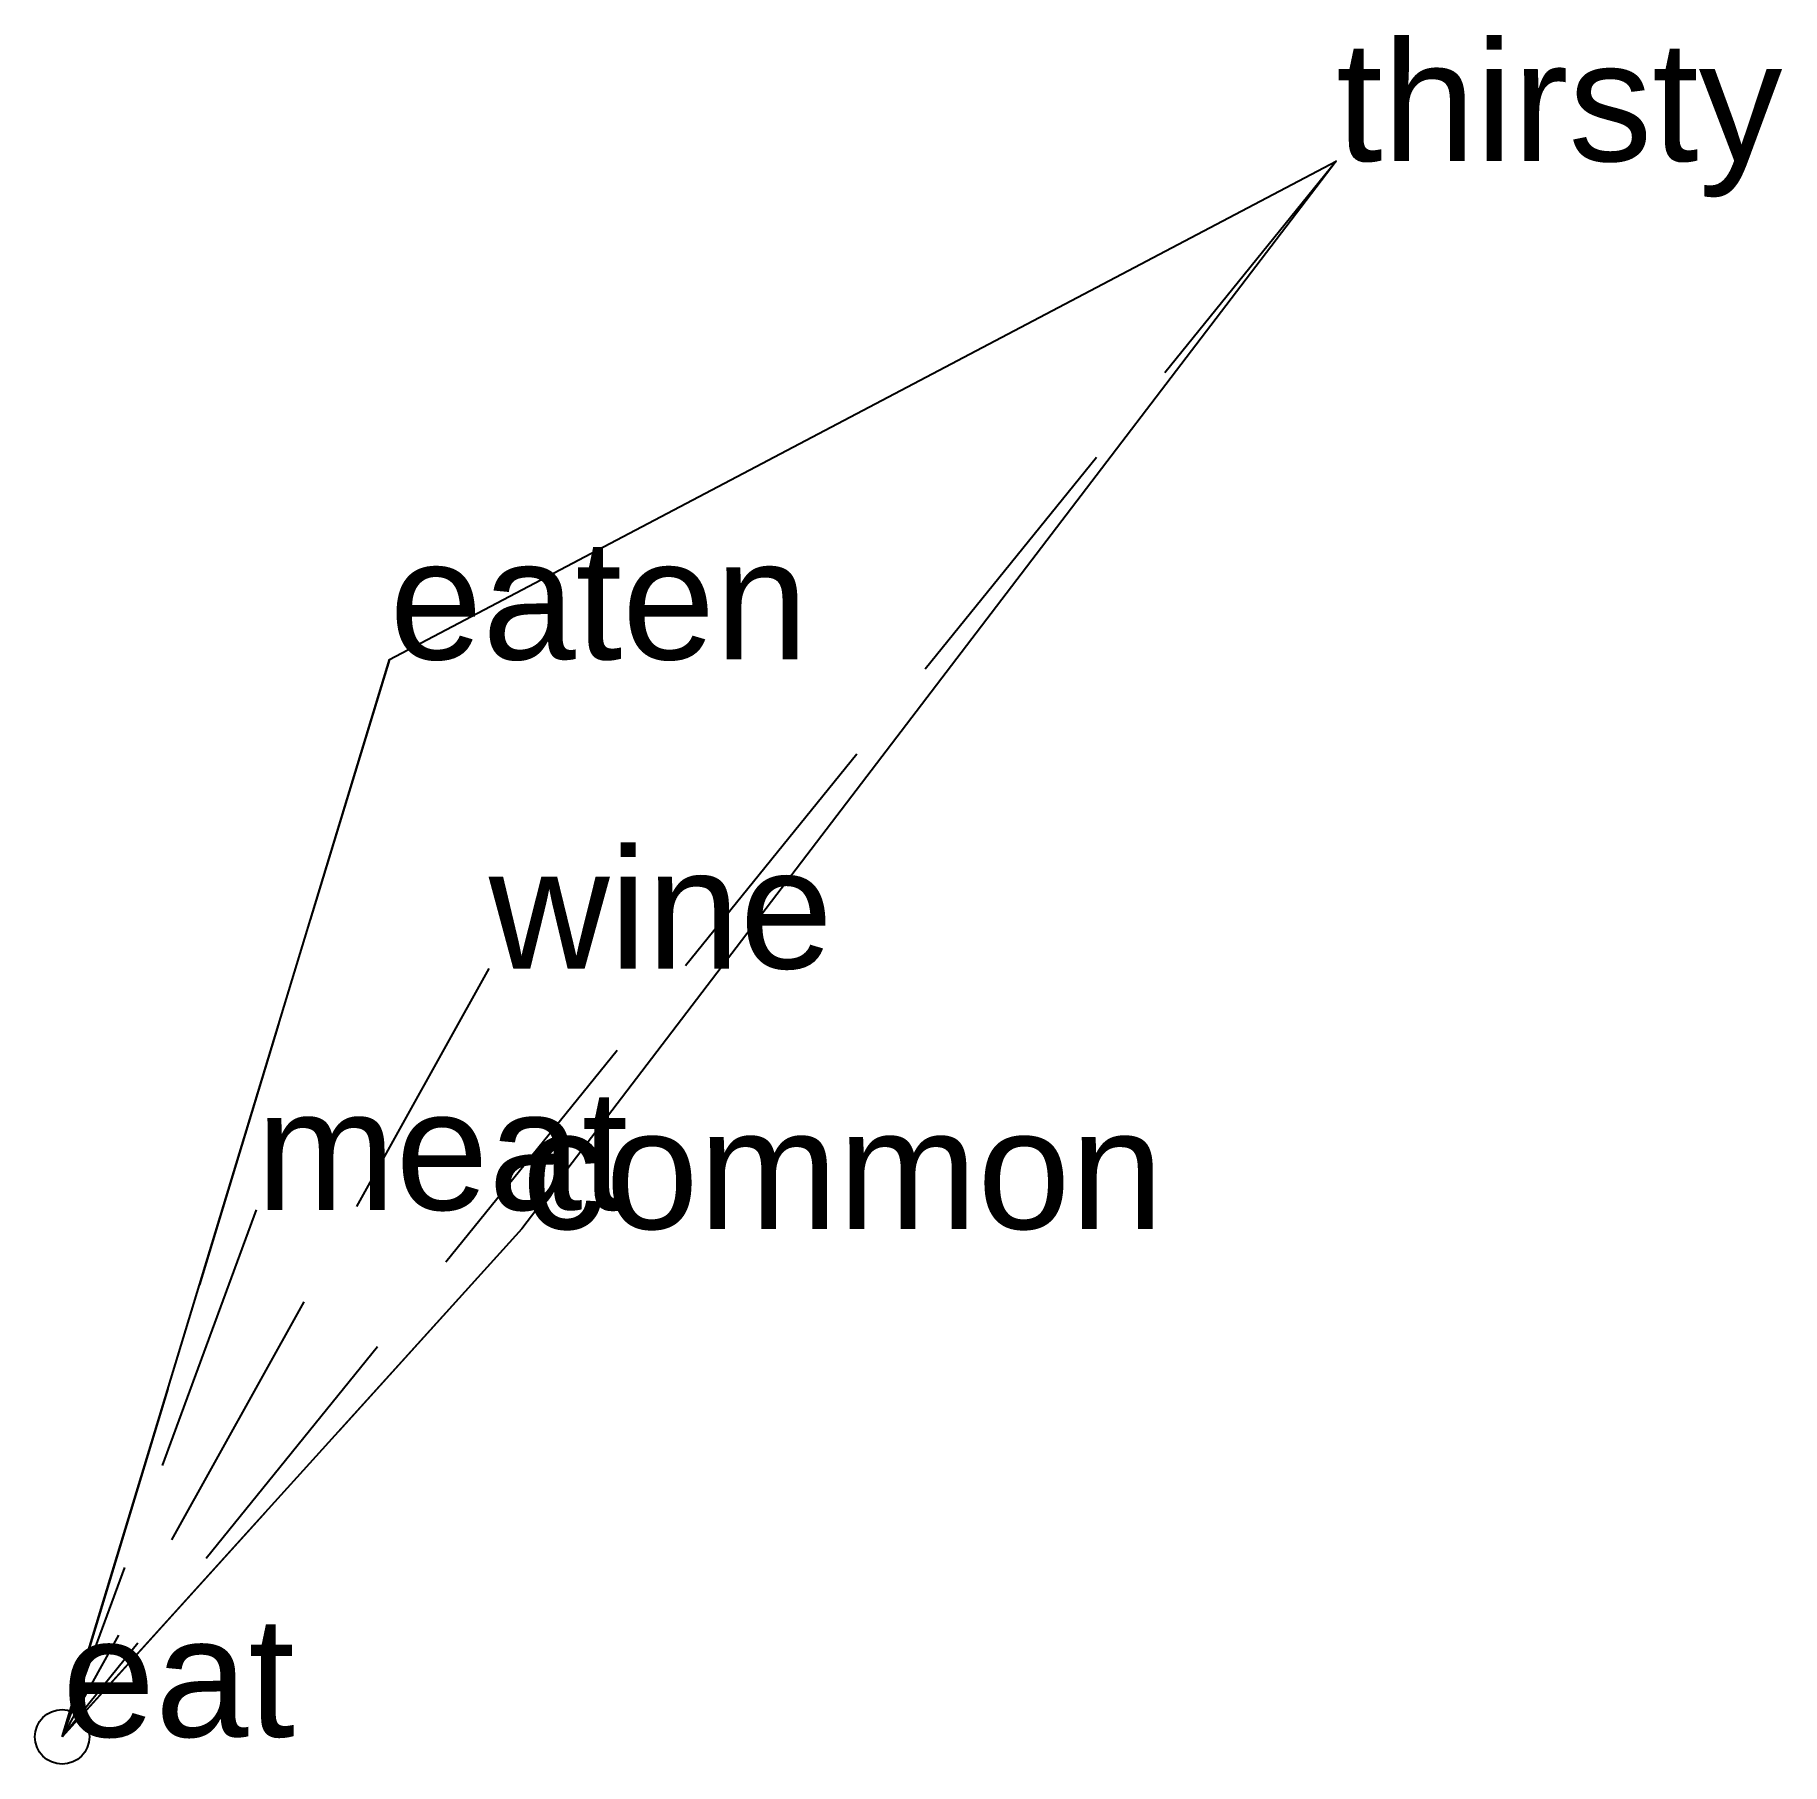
# Model space of a CAD drawing. Extents: x -0.03 to 1.58, y -0.03 to 1.56.
import ezdxf

# ---------------------------------------------------------------- set-up
doc = ezdxf.new("R2010")
doc.units = 0
doc.linetypes.add('DASHED2', pattern=[0.3, 0.25, -0.05])
doc.layers.add('TEXT', color=1, linetype='CONTINUOUS')
doc.styles.get("Standard").update_dxf_attribs({"font": 'arial.ttf'})

msp = doc.modelspace()

# ---------------------------------------------------------------- linework, layer by layer
at = {"linetype": 'DASHED2'}
for p in [(1.1697, 1.4467), (0.3005, 0.9892), (0.3917, 0.7054), (0.1781, 0.4838), (0.4221, 0.4663), (0, 0)]:
    msp.add_line(p, (0, 0), dxfattribs=at)
msp.add_circle((0, 0), 0.025)
at = {"layer": 'OUTLINE', "linetype": 'CONTINUOUS'}
msp.add_polyline3d([(0, 0, 0), (0.3005, 0.9892, 0), (1.1697, 1.4467, 0), (0.4221, 0.4663, 0), (0, 0, 0)], close=True, dxfattribs=at)

# ---------------------------------------------------------------- texts
at = {"layer": 'TEXT'}
for s, p in [('thirsty', (1.1697, 1.4467)), ('eaten', (0.3005, 0.9892)), ('wine', (0.3917, 0.7054)), ('meat', (0.1781, 0.4838)), ('common', (0.4221, 0.4663)), ('eat', (0, 0))]:
    msp.add_text(s, height=0.11, dxfattribs=at).set_placement(p)

doc.saveas('drawing.dxf')
